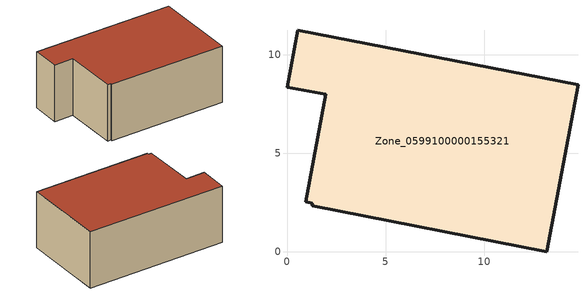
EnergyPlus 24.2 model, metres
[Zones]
Zone_0599100000155321
 floor ground (C_G): 14.76,8.46 13.18,0 1.27,2.32 1.29,2.47 0.96,2.54 1.97,7.99 0,8.35 0.55,11.23 z0
 wall outside (C_F): 13.18,0 14.76,8.46 0.55,11.23 0,8.35 1.97,7.99 0.96,2.54 1.29,2.47 1.27,2.32 13.18,0 z0:5.95
 roof outside (C_R): 0.96,2.54 1.29,2.47 1.27,2.32 13.18,0 14.76,8.46 0.55,11.23 0,8.35 1.97,7.99 z5.95
[BUILDING]
Pand.0599100000155321: North Axis=0; Terrain=City; Loads Convergence Tolerance Value=0.04; Temperature Convergence Tolerance Value=0.4; Solar Distribution=FullExterior; Maximum Number of Warmup Days=25; Minimum Number of Warmup Days=1
[Site:Location]
Rotterdam.The.Hague.AP_ZH_NLD Design_Conditions: Latitude=51.96; Longitude=4.45; Time Zone=1; Elevation=-4.5
[SITE:GROUNDTEMPERATURE:BUILDINGSURFACE]
18, 18, 18, 18, 18, 18, 18, 18, 18, 18, 18, 18
[MATERIAL] Thermal Absorptance=0.9; Solar Absorptance=0.7; Visible Absorptance=0.7
Name | Roughness | Thickness | Conductivity | Density | Specific Heat
G.D.1965 | MediumSmooth | 0.15 | 1 | 540 | 1210
F.D.1965 | Rough | 0.3 | 0.857143 | 1920 | 840
R.D.1965 | MediumRough | 0.2 | 0.08 | 1500 | 1000
[CONSTRUCTION]
C_G: G.D.1965
C_F: F.D.1965
C_R: R.D.1965
[ZONE]
Zone_0599100000155321: Type=1; Multiplier=1; Ceiling Height=Autocalculate; Volume=Autocalculate; Floor Area=autocalculate; Part of Total Floor Area=Yes
[ZONEINFILTRATION:DESIGNFLOWRATE]
Infil_Zone_0599100000155321: Zone or ZoneList or Space or SpaceList=Zone_0599100000155321; Schedule=AlwaysOn; Design Flow Rate Calculation Method=Flow/Area; Flow Rate per Floor Area=0.0042; Constant Term Coefficient=1; Temperature Term Coefficient=0; Velocity Term Coefficient=0; Velocity Squared Term Coefficient=0
[HVACTEMPLATE:ZONE:IDEALLOADSAIRSYSTEM]
Zone_0599100000155321: Maximum Heating Supply Air Temperature=50; Minimum Cooling Supply Air Temperature=13; Maximum Heating Supply Air Humidity Ratio=0.0156; Minimum Cooling Supply Air Humidity Ratio=0.0077; Heating Limit=NoLimit; Cooling Limit=NoLimit; Dehumidification Control Type=ConstantSensibleHeatRatio; Cooling Sensible Heat Ratio=0.7; Dehumidification Setpoint=60; Humidification Control Type=None; Humidification Setpoint=30; Outdoor Air Method=None; Outdoor Air Flow Rate per Person=0.00944; Outdoor Air Flow Rate per Zone Floor Area=0; Outdoor Air Flow Rate per Zone=0; Demand Controlled Ventilation Type=None; Outdoor Air Economizer Type=NoEconomizer; Heat Recovery Type=None; Sensible Heat Recovery Effectiveness=0.7; Latent Heat Recovery Effectiveness=0.65
[ZONECONTROL:THERMOSTAT]
ThermostatControl_Zone_0599100000155321: Zone or ZoneList=Zone_0599100000155321; Control Type Schedule=DualSetpointControlType; Control 1=Thermostat_Zone_0599100000155321; Temperature Difference Between Cutout And Setpoint=0
[THERMOSTATSETPOINT:DUALSETPOINT]
Thermostat_Zone_0599100000155321: Heating Setpoint Temperature Schedule=HeatingSetpoint_Zone_0599100000155321; Cooling Setpoint Temperature Schedule=CoolingSetpoint_Zone_0599100000155321
[SCHEDULE:COMPACT]
HeatingSetpoint_Zone_0599100000155321: Through: 12/31, For: AllDays, Until: 24:00, 21
CoolingSetpoint_Zone_0599100000155321: Through: 12/31, For: AllDays, Until: 24:00, 24
DualSetpointControlType: Through: 12/31, For: AllDays, Until: 24:00, 4
AlwaysOn: Through: 12/31, For: AllDays, Until: 24:00, 1
